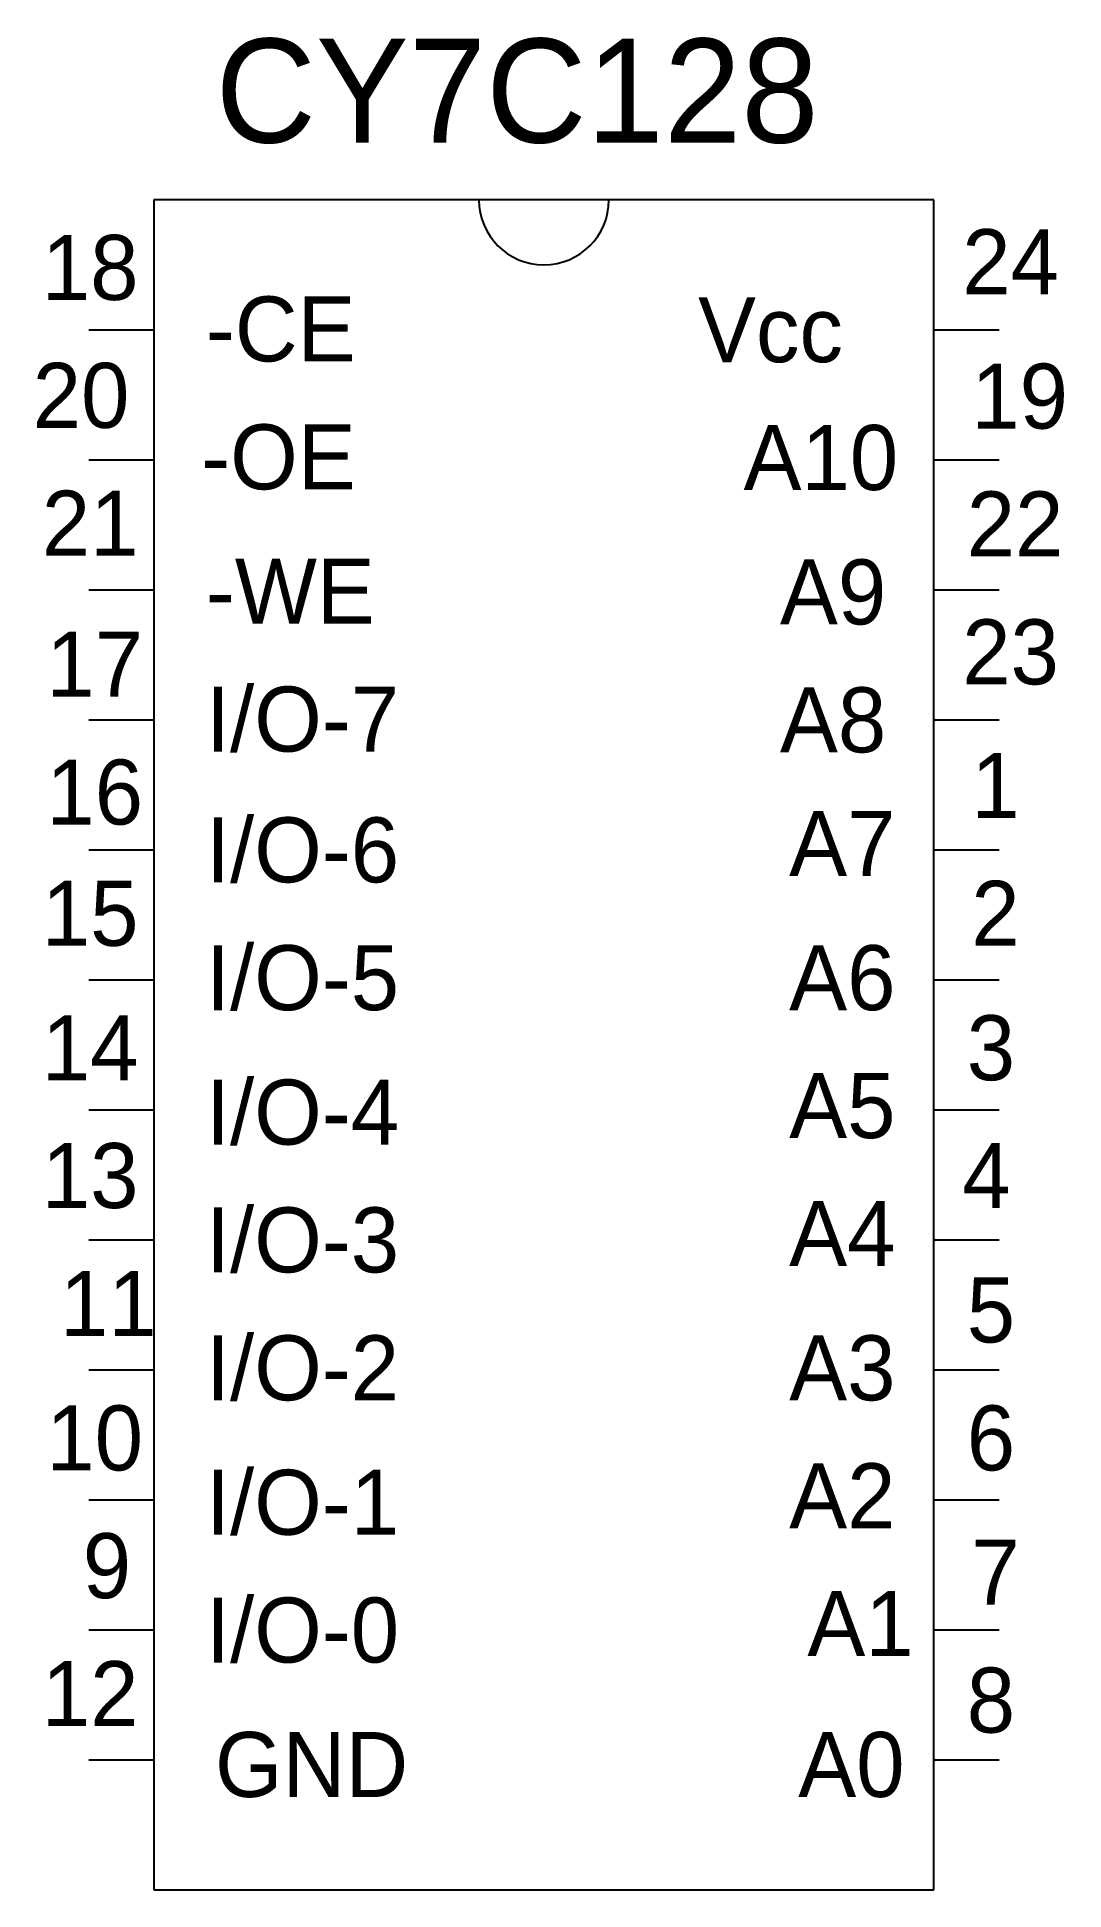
# Model space of a CAD drawing. Extents: x 6.46 to 7.25, y 3.3 to 4.73.
import ezdxf

# ---------------------------------------------------------------- set-up
doc = ezdxf.new("R2010")
doc.units = 0
doc.header["$MEASUREMENT"] = 0
doc.layers.get('0').update_dxf_attribs({"linetype": 'CONTINUOUS'})

msp = doc.modelspace()

# ---------------------------------------------------------------- linework, layer by layer
for p, q in [((6.55, 4.6), (6.55, 3.3)), ((7.15, 4.6), (6.55, 4.6)), ((7.15, 3.3), (7.15, 4.6)), ((6.5, 4.5), (6.55, 4.5)), ((7.15, 4.5), (7.2, 4.5)), ((6.5, 4.4), (6.55, 4.4)), ((7.15, 4.4), (7.2, 4.4)), ((6.5, 4.3), (6.55, 4.3)), ((7.15, 4.3), (7.2, 4.3)), ((6.5, 4.2), (6.55, 4.2)), ((7.15, 4.2), (7.2, 4.2)), ((6.5, 4.1), (6.55, 4.1)), ((7.15, 4.1), (7.2, 4.1)), ((6.5, 4), (6.55, 4)), ((7.15, 4), (7.2, 4)), ((6.5, 3.9), (6.55, 3.9)), ((7.15, 3.9), (7.2, 3.9)), ((6.5, 3.8), (6.55, 3.8)), ((7.15, 3.8), (7.2, 3.8)), ((6.5, 3.7), (6.55, 3.7)), ((7.15, 3.7), (7.2, 3.7)), ((6.5, 3.6), (6.55, 3.6)), ((7.15, 3.6), (7.2, 3.6)), ((6.5, 3.5), (6.55, 3.5)), ((7.15, 3.5), (7.2, 3.5)), ((6.5, 3.4), (6.55, 3.4)), ((7.15, 3.4), (7.2, 3.4)), ((6.55, 3.3), (7.15, 3.3))]:
    msp.add_line(p, q)
msp.add_arc((6.85, 4.6), 0.05, 180, 0)

# ---------------------------------------------------------------- texts
for s, height, p in [('CY7C128', 0.08, (6.5974, 4.644)), ('24', 0.05, (7.1717, 4.5274)), ('18', 0.05, (6.4638, 4.523)), ('-CE', 0.05, (6.59, 4.4757)), ('Vcc', 0.05, (6.9685, 4.4751)), ('20', 0.05, (6.4568, 4.4246)), ('19', 0.05, (7.1787, 4.424)), ('-OE', 0.05, (6.5864, 4.3773)), ('A10', 0.05, (7.0035, 4.3768)), ('21', 0.05, (6.4638, 4.3263)), ('22', 0.05, (7.1752, 4.3257)), ('-WE', 0.05, (6.59, 4.274)), ('A9', 0.05, (7.0315, 4.2734)), ('23', 0.05, (7.1717, 4.2273)), ('17', 0.05, (6.4673, 4.2179)), ('I/O-7', 0.05, (6.59, 4.1756)), ('A8', 0.05, (7.0315, 4.175)), ('16', 0.05, (6.4673, 4.1195)), ('1', 0.05, (7.1787, 4.1245)), ('I/O-6', 0.05, (6.59, 4.075)), ('A7', 0.05, (7.0386, 4.08)), ('15', 0.05, (6.4638, 4.0262)), ('2', 0.05, (7.1787, 4.0262)), ('I/O-5', 0.05, (6.59, 3.9767)), ('A6', 0.05, (7.0386, 3.9767)), ('14', 0.05, (6.4638, 3.9228)), ('3', 0.05, (7.1752, 3.9228)), ('I/O-4', 0.05, (6.59, 3.8733)), ('A5', 0.05, (7.0386, 3.8783)), ('13', 0.05, (6.4638, 3.8245)), ('4', 0.05, (7.1717, 3.8245)), ('I/O-3', 0.05, (6.59, 3.775)), ('A4', 0.05, (7.0386, 3.78)), ('11', 0.05, (6.4778, 3.7261)), ('5', 0.05, (7.1752, 3.7211)), ('I/O-2', 0.05, (6.59, 3.6766)), ('A3', 0.05, (7.0386, 3.6766)), ('10', 0.05, (6.4673, 3.6227)), ('6', 0.05, (7.1752, 3.6227)), ('I/O-1', 0.05, (6.59, 3.5732)), ('A2', 0.05, (7.0386, 3.5782)), ('9', 0.05, (6.4953, 3.5244)), ('7', 0.05, (7.1787, 3.5194)), ('I/O-0', 0.05, (6.59, 3.4749)), ('A1', 0.05, (7.0526, 3.4799)), ('12', 0.05, (6.4638, 3.426)), ('8', 0.05, (7.1752, 3.421)), ('GND', 0.05, (6.597, 3.3715)), ('A0', 0.05, (7.0456, 3.3715))]:
    msp.add_text(s, height=height).set_placement(p)

doc.saveas('drawing.dxf')
